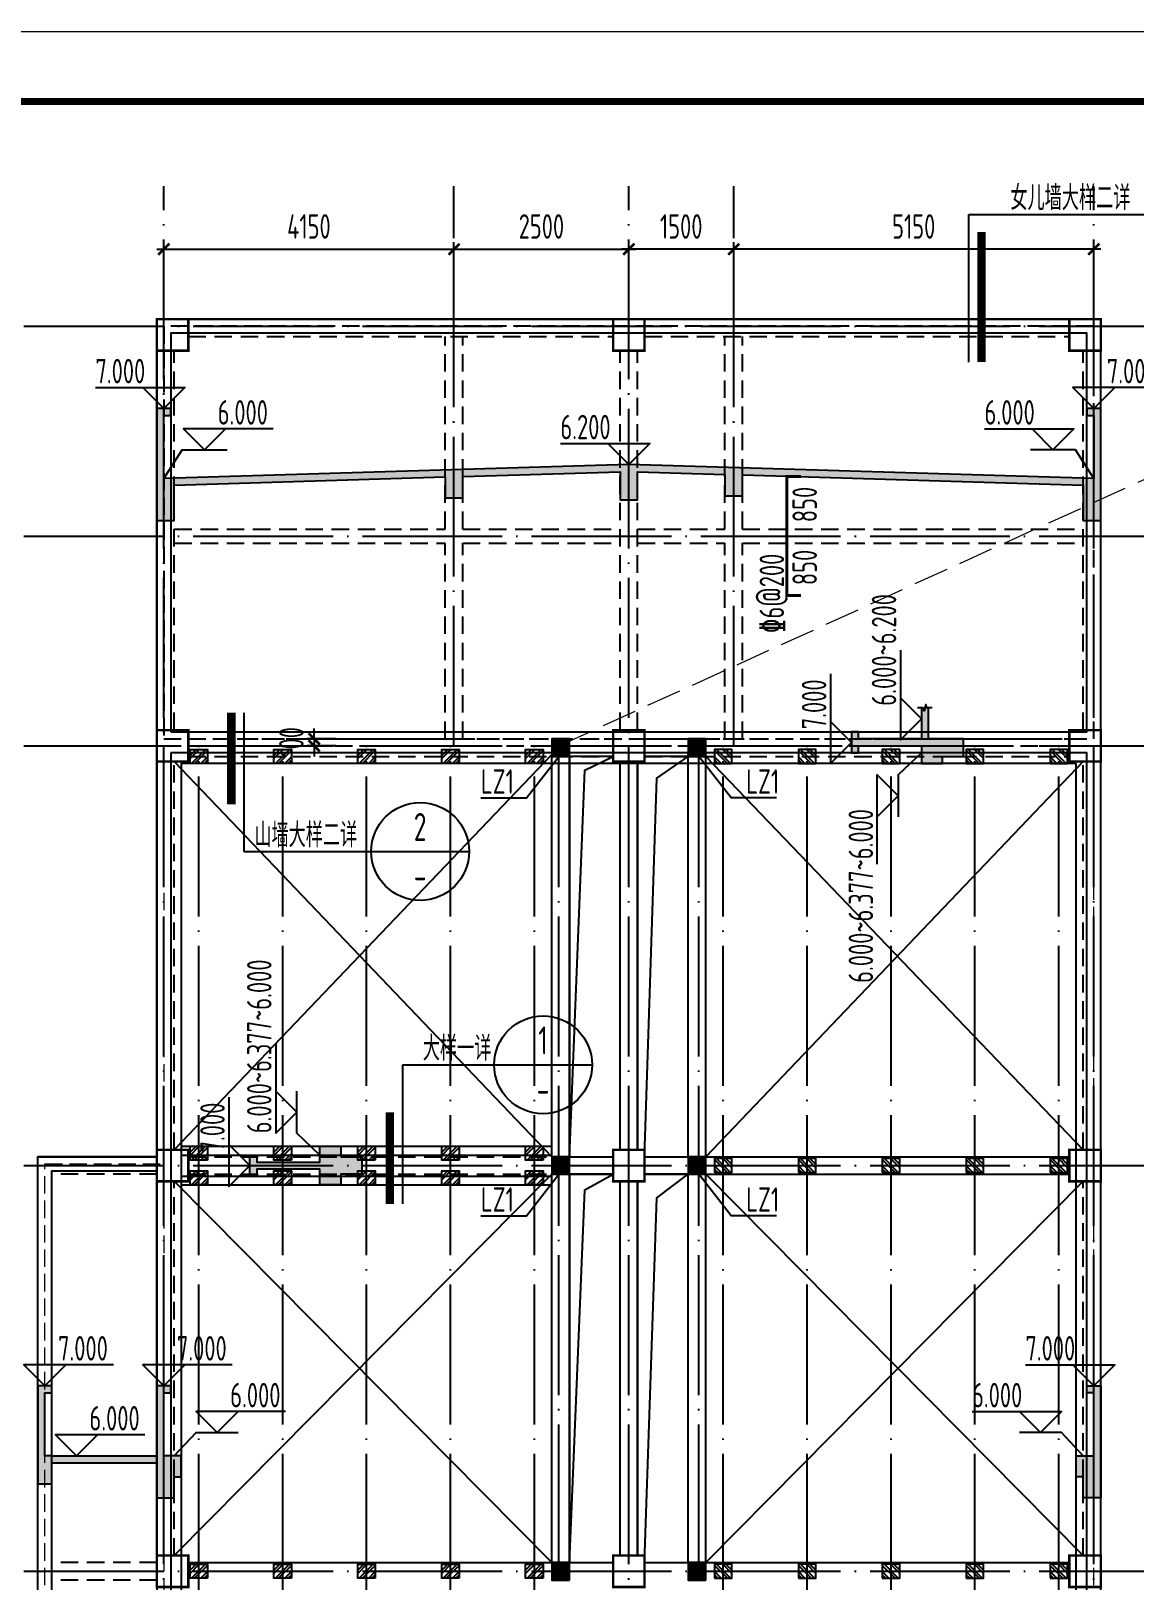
# Model space of a CAD drawing. Extents: x 297659 to 993057, y 192802 to 252212.
# Drawn here: x 813087 to 828863, y 212687 to 234832 of the extents above; entities that cross this region are included whole.
import ezdxf
from ezdxf.enums import TextEntityAlignment as Align

# ---------------------------------------------------------------- set-up
doc = ezdxf.new("R2010")
doc.units = 0
doc.header["$LTSCALE"] = 1000
for name, pattern in [('3', [3.75, 2.5, -1.25]), ('DASH', [0.35, 0.25, -0.1]), ('DOTE', [2.42, 2, -0.2, 0.02, -0.2])]:
    doc.linetypes.add(name, pattern=pattern)
doc.layers.get('0').update_dxf_attribs({"linetype": 'CONTINUOUS'})
doc.layers.get('DEFPOINTS').update_dxf_attribs({"linetype": 'CONTINUOUS'})
for name, color, linetype in [('AXIS', 8, 'DOTE'), ('DIM', 3, 'CONTINUOUS'), ('FRAME', 3, 'CONTINUOUS'), ('G 钢板', 200, 'CONTINUOUS'), ('HATCH', 8, 'CONTINUOUS'), ('roof', 30, 'CONTINUOUS'), ('S_BEAM', 4, 'CONTINUOUS'), ('S_BEAMDASH', 134, '3'), ('S_CL', 2, 'CONTINUOUS'), ('TEXT', 7, 'CONTINUOUS'), ('THIN', 7, 'CONTINUOUS'), ('WALL', 6, 'CONTINUOUS'), ('填充', 8, 'CONTINUOUS'), ('柱涂实', 54, 'CONTINUOUS'), ('洞口边线', 7, 'CONTINUOUS'), ('第三道尺寸线', 4, 'CONTINUOUS'), ('零厚板', 7, 'CONTINUOUS')]:
    doc.layers.add(name, color=color, linetype=linetype)
for name, color, linetype, lineweight in [('S_SlabUpBar', 1, 'CONTINUOUS', 35), ('S_SlabUpBarDim', 84, 'CONTINUOUS', 25), ('S_SlabUpBarText', 7, 'CONTINUOUS', 25)]:
    doc.layers.add(name, color=color, linetype=linetype, lineweight=lineweight)
doc.styles.add('TSSD_Dimension', font='tssdeng.shx', dxfattribs={"width": 0.7, "bigfont": 'hztxt.shx'})
doc.styles.add('TSSD_Label', font='tssdeng.shx', dxfattribs={"width": 0.7, "bigfont": 'aHzTXT.shx'})
doc.styles.add('TSSD_Num', font='Tssdeng.shx', dxfattribs={"width": 0.7, "bigfont": 'hztxt.shx'})
doc.styles.add('TSSD_Rein', font='tssdeng.shx', dxfattribs={"width": 0.7, "bigfont": 'hztxt.shx'})
doc.dimstyles.new('TSSD_100_100', dxfattribs={"dimtxt": 350, "dimasz": 150, "dimexe": 100, "dimexo": 250, "dimgap": 150, "dimtad": 1, "dimdec": 0, "dimzin": 0, "dimdsep": 46, "dimtxsty": 'TSSD_Dimension', "dimblk": 'ARCHTICK', "dimcen": 0, "dimdle": 100, "dimclrd": 3, "dimclre": 3, "dimclrt": 7, "dimadec": 0, "dimazin": 0, "dimtfac": 1, "dimtdec": 0, "dimtix": 1, "dimtmove": 2, "dimatfit": 3, "dimfxl": 0, "dimtolj": 1, "dimtzin": 0, "dimarcsym": 0})
doc.dimstyles.new('TSSD_100_100$0', dxfattribs={"dimtxt": 350, "dimasz": 100, "dimexe": 100, "dimexo": 250, "dimgap": 100, "dimtad": 1, "dimdec": 0, "dimzin": 0, "dimdsep": 46, "dimtxsty": 'TSSD_Rein', "dimblk": 'ARCHTICK', "dimcen": 0, "dimdle": 100, "dimclrt": 7, "dimadec": 0, "dimazin": 0, "dimtfac": 1, "dimtdec": 0, "dimtix": 1, "dimtmove": 2, "dimatfit": 3, "dimfxl": 0, "dimtolj": 1, "dimtzin": 0, "dimarcsym": 0})

# ---------------------------------------------------------------- blocks, each defined once
blk = doc.blocks.new('_ARCHTICK')
at = {"color": 0}
blk.add_lwpolyline([(-0.53, -0.53, 0.25, 0.25, 0), (0.53, 0.53, 0.5, 0.5, 0)], format="xyseb", dxfattribs=at)
blk = doc.blocks.new('*D138')
at = {"layer": 'DEFPOINTS', "color": 0}
for p in [(819137, 231712), (814987, 230712), (819137, 230712)]:
    blk.add_point(p, dxfattribs=at)
at = {"layer": '第三道尺寸线', "color": 3, "lineweight": -2}
for p, q in [((814887, 231712), (819237, 231712)), ((814987, 230962), (814987, 231812)), ((819137, 230962), (819137, 231812))]:
    blk.add_line(p, q, dxfattribs=at)
at = {"layer": '第三道尺寸线', "color": 3, "lineweight": -2, "xscale": 150, "yscale": 150, "zscale": 150, "rotation": 180}
blk.add_blockref('_ARCHTICK', (814987, 231712), dxfattribs=at)
at = {"layer": '第三道尺寸线', "color": 3, "lineweight": -2, "xscale": 150, "yscale": 150, "zscale": 150}
blk.add_blockref('_ARCHTICK', (819137, 231712), dxfattribs=at)
at = {"layer": '第三道尺寸线', "color": 7, "insert": (817062, 232037), "char_height": 350, "attachment_point": 5, "style": 'TSSD_Dimension'}
blk.add_mtext('\\A1;4150', dxfattribs=at)
blk = doc.blocks.new('*D139')
at = {"layer": 'DEFPOINTS', "color": 0}
for p in [(821637, 231712), (819137, 230712), (821637, 230712)]:
    blk.add_point(p, dxfattribs=at)
at = {"layer": '第三道尺寸线', "color": 3, "lineweight": -2}
for p, q in [((819037, 231712), (821737, 231712)), ((819137, 230962), (819137, 231812)), ((821637, 230962), (821637, 231812))]:
    blk.add_line(p, q, dxfattribs=at)
at = {"layer": '第三道尺寸线', "color": 3, "lineweight": -2, "xscale": 150, "yscale": 150, "zscale": 150, "rotation": 180}
blk.add_blockref('_ARCHTICK', (819137, 231712), dxfattribs=at)
at = {"layer": '第三道尺寸线', "color": 3, "lineweight": -2, "xscale": 150, "yscale": 150, "zscale": 150}
blk.add_blockref('_ARCHTICK', (821637, 231712), dxfattribs=at)
at = {"layer": '第三道尺寸线', "color": 7, "insert": (820387, 232037), "char_height": 350, "attachment_point": 5, "style": 'TSSD_Dimension'}
blk.add_mtext('\\A1;2500', dxfattribs=at)
blk = doc.blocks.new('*D140')
at = {"layer": 'DEFPOINTS', "color": 0}
for p in [(823137, 231712), (823137, 230712), (828287, 230712)]:
    blk.add_point(p, dxfattribs=at)
at = {"layer": '第三道尺寸线', "color": 3, "lineweight": -2}
for p, q in [((828387, 231712), (823037, 231712)), ((823137, 230962), (823137, 231812)), ((828287, 230962), (828287, 231812))]:
    blk.add_line(p, q, dxfattribs=at)
at = {"layer": '第三道尺寸线', "color": 3, "lineweight": -2, "xscale": 150, "yscale": 150, "zscale": 150, "rotation": 180}
blk.add_blockref('_ARCHTICK', (823137, 231712), dxfattribs=at)
at = {"layer": '第三道尺寸线', "color": 3, "lineweight": -2, "xscale": 150, "yscale": 150, "zscale": 150}
blk.add_blockref('_ARCHTICK', (828287, 231712), dxfattribs=at)
at = {"layer": '第三道尺寸线', "color": 7, "insert": (825712, 232037), "char_height": 350, "attachment_point": 5, "style": 'TSSD_Dimension'}
blk.add_mtext('\\A1;5150', dxfattribs=at)
blk = doc.blocks.new('*D141')
at = {"layer": 'DEFPOINTS', "color": 0}
for p in [(821637, 231712), (821637, 230712), (823137, 230712)]:
    blk.add_point(p, dxfattribs=at)
at = {"layer": '第三道尺寸线', "color": 3, "lineweight": -2}
for p, q in [((823237, 231712), (821537, 231712)), ((821637, 230962), (821637, 231812)), ((823137, 230962), (823137, 231812))]:
    blk.add_line(p, q, dxfattribs=at)
at = {"layer": '第三道尺寸线', "color": 3, "lineweight": -2, "xscale": 150, "yscale": 150, "zscale": 150, "rotation": 180}
blk.add_blockref('_ARCHTICK', (821637, 231712), dxfattribs=at)
at = {"layer": '第三道尺寸线', "color": 3, "lineweight": -2, "xscale": 150, "yscale": 150, "zscale": 150}
blk.add_blockref('_ARCHTICK', (823137, 231712), dxfattribs=at)
at = {"layer": '第三道尺寸线', "color": 7, "insert": (822387, 232037), "char_height": 350, "attachment_point": 5, "style": 'TSSD_Dimension'}
blk.add_mtext('\\A1;1500', dxfattribs=at)
blk = doc.blocks.new('ts_idx')
at = {"color": 0, "linetype": 'ByBlock', "lineweight": -2}
blk.add_line((-0.5, 0), (0.5, 0), dxfattribs=at)
blk.add_circle((0, 0), 0.5, dxfattribs=at)
at = {"color": 0, "linetype": 'ByBlock', "lineweight": -2, "style": 'TSSD_Num', "width": 0.7}
for tag, p in [('1', (0, 0.25)), ('A', (0, -0.25))]:
    blk.add_attdef(tag, text='', height=0.286, dxfattribs=at).set_placement(p, align=Align.MIDDLE_CENTER)
blk = doc.blocks.new('A$C2F0C53E4')
at = {"layer": 'FRAME'}
for points in [[(10, 42010, 20, 20, 0), (10, 10, 20, 20, 0), (59410, 10, 20, 20, 0), (59410, 42010, 20, 20, 0)], [(2510, 41010, 100, 100, 0), (2510, 1010, 100, 100, 0), (58410, 1010, 100, 100, 0), (58410, 41010, 100, 100, 0)]]:
    blk.add_lwpolyline(points, format="xyseb", close=True, dxfattribs=at)
blk = doc.blocks.new('*D253')
at = {"layer": 'DEFPOINTS', "color": 0}
for p in [(817136, 224612), (817702, 224712), (817702, 224612)]:
    blk.add_point(p, dxfattribs=at)
at = {"layer": 'DIM', "color": 3, "lineweight": -2}
for p, q in [((817136, 224712), (817136, 224862)), ((817452, 224712), (817036, 224712)), ((817452, 224612), (817036, 224612)), ((817136, 224712), (817136, 224612)), ((817136, 224612), (817136, 224462))]:
    blk.add_line(p, q, dxfattribs=at)
at = {"layer": 'DIM', "color": 3, "lineweight": -2, "xscale": 150, "yscale": 150, "zscale": 150}
for p, rotation in [((817136, 224712), 270), ((817136, 224612), 90)]:
    blk.add_blockref('_ARCHTICK', p, dxfattribs=dict(at, rotation=rotation))
at = {"layer": 'DIM', "color": 7, "insert": (816811, 224662), "char_height": 350, "attachment_point": 5, "rotation": 90, "style": 'TSSD_Dimension'}
blk.add_mtext('\\A1;100', dxfattribs=at)

msp = doc.modelspace()

# ---------------------------------------------------------------- hatches: boundary and pattern name
at = {"layer": 'G 钢板'}
h = msp.add_hatch(dxfattribs=at)
h.set_pattern_fill('ANSI32', color=256, scale=10, style=0)
h.set_pattern_definition([(45, (77612.57, 20288.48), (-67.351921, 67.351921), []), (45, (77657.47, 20288.48), (-67.351921, 67.351921), [])])
h.paths.add_polyline_path([(815611.971, 224361.707), (815611.971, 224561.707), (815361.971, 224561.707), (815361.971, 224361.707)])
h = msp.add_hatch(dxfattribs=at)
h.set_pattern_fill('ANSI32', color=256, scale=10, style=0)
h.set_pattern_definition([(45, (78812.57, 20288.48), (-67.351921, 67.351921), []), (45, (78857.47, 20288.48), (-67.351921, 67.351921), [])])
h.paths.add_polyline_path([(816811.971, 224361.707), (816811.971, 224561.707), (816561.971, 224561.707), (816561.971, 224361.707)])
h = msp.add_hatch(dxfattribs=at)
h.set_pattern_fill('ANSI32', color=256, scale=10, style=0)
h.set_pattern_definition([(45, (80012.57, 20288.48), (-67.351921, 67.351921), []), (45, (80057.47, 20288.48), (-67.351921, 67.351921), [])])
h.paths.add_polyline_path([(818011.971, 224361.707), (818011.971, 224561.707), (817761.971, 224561.707), (817761.971, 224361.707)])
h = msp.add_hatch(dxfattribs=at)
h.set_pattern_fill('ANSI32', color=256, scale=10, style=0)
h.set_pattern_definition([(45, (81212.57, 20288.48), (-67.351921, 67.351921), []), (45, (81257.47, 20288.48), (-67.351921, 67.351921), [])])
h.paths.add_polyline_path([(819211.971, 224361.707), (819211.971, 224561.707), (818961.971, 224561.707), (818961.971, 224361.707)])
h = msp.add_hatch(dxfattribs=at)
h.set_pattern_fill('ANSI32', color=256, scale=10, style=0)
h.set_pattern_definition([(45, (82412.57, 20288.48), (-67.351921, 67.351921), []), (45, (82457.47, 20288.48), (-67.351921, 67.351921), [])])
h.paths.add_polyline_path([(820411.971, 224361.707), (820411.971, 224561.707), (820161.971, 224561.707), (820161.971, 224361.707)])
h = msp.add_hatch(dxfattribs=at)
h.set_pattern_fill('ANSI32', color=256, scale=10, style=0)
h.set_pattern_definition([(135, (1560861.38, 20288.48), (67.351921, 67.351921), []), (135, (1560816.47, 20288.48), (67.351921, 67.351921), [])])
h.paths.add_polyline_path([(823111.971, 224361.707), (823111.971, 224561.707), (822861.971, 224561.707), (822861.971, 224361.707)])
h = msp.add_hatch(dxfattribs=at)
h.set_pattern_fill('ANSI32', color=256, scale=10, style=0)
h.set_pattern_definition([(135, (1562061.38, 20288.48), (67.351921, 67.351921), []), (135, (1562016.47, 20288.48), (67.351921, 67.351921), [])])
h.paths.add_polyline_path([(824311.971, 224361.707), (824311.971, 224561.707), (824061.971, 224561.707), (824061.971, 224361.707)])
h = msp.add_hatch(dxfattribs=at)
h.set_pattern_fill('ANSI32', color=256, scale=10, style=0)
h.set_pattern_definition([(135, (1563261.38, 20288.48), (67.351921, 67.351921), []), (135, (1563216.47, 20288.48), (67.351921, 67.351921), [])])
h.paths.add_polyline_path([(825511.971, 224361.707), (825511.971, 224561.707), (825261.971, 224561.707), (825261.971, 224361.707)])
h = msp.add_hatch(dxfattribs=at)
h.set_pattern_fill('ANSI32', color=256, scale=10, style=0)
h.set_pattern_definition([(135, (1564461.38, 20288.48), (67.351921, 67.351921), []), (135, (1564416.47, 20288.48), (67.351921, 67.351921), [])])
h.paths.add_polyline_path([(826711.971, 224361.707), (826711.971, 224561.707), (826461.971, 224561.707), (826461.971, 224361.707)])
h = msp.add_hatch(dxfattribs=at)
h.set_pattern_fill('ANSI32', color=256, scale=10, style=0)
h.set_pattern_definition([(135, (1565661.38, 20288.48), (67.351921, 67.351921), []), (135, (1565616.47, 20288.48), (67.351921, 67.351921), [])])
h.paths.add_polyline_path([(827911.971, 224361.707), (827911.971, 224561.707), (827661.971, 224561.707), (827661.971, 224361.707)])
h = msp.add_hatch(dxfattribs=at)
h.set_pattern_fill('ANSI32', color=256, scale=10, style=0)
h.set_pattern_definition([(45, (77612.57, 14613.48), (-67.351921, 67.351921), []), (45, (77657.47, 14613.48), (-67.351921, 67.351921), [])])
h.paths.add_polyline_path([(815611.971, 218686.708), (815611.971, 218886.708), (815361.971, 218886.708), (815361.971, 218686.708)])
h = msp.add_hatch(dxfattribs=at)
h.set_pattern_fill('ANSI32', color=256, scale=10, style=0)
h.set_pattern_definition([(45, (78812.57, 14613.48), (-67.351921, 67.351921), []), (45, (78857.47, 14613.48), (-67.351921, 67.351921), [])])
h.paths.add_polyline_path([(816811.971, 218686.708), (816811.971, 218886.708), (816561.971, 218886.708), (816561.971, 218686.708)])
h = msp.add_hatch(dxfattribs=at)
h.set_pattern_fill('ANSI32', color=256, scale=10, style=0)
h.set_pattern_definition([(45, (80012.57, 14613.48), (-67.351921, 67.351921), []), (45, (80057.47, 14613.48), (-67.351921, 67.351921), [])])
h.paths.add_polyline_path([(818011.971, 218686.708), (818011.971, 218886.708), (817761.971, 218886.708), (817761.971, 218686.708)])
h = msp.add_hatch(dxfattribs=at)
h.set_pattern_fill('ANSI32', color=256, scale=10, style=0)
h.set_pattern_definition([(45, (81212.57, 14613.48), (-67.351921, 67.351921), []), (45, (81257.47, 14613.48), (-67.351921, 67.351921), [])])
h.paths.add_polyline_path([(819211.971, 218686.708), (819211.971, 218886.708), (818961.971, 218886.708), (818961.971, 218686.708)])
h = msp.add_hatch(dxfattribs=at)
h.set_pattern_fill('ANSI32', color=256, scale=10, style=0)
h.set_pattern_definition([(45, (82412.57, 14613.48), (-67.351921, 67.351921), []), (45, (82457.47, 14613.48), (-67.351921, 67.351921), [])])
h.paths.add_polyline_path([(820411.971, 218686.708), (820411.971, 218886.708), (820161.971, 218886.708), (820161.971, 218686.708)])
h = msp.add_hatch(dxfattribs=at)
h.set_pattern_fill('ANSI32', color=256, scale=10, style=0)
h.set_pattern_definition([(135, (1560861.38, 14438.48), (67.351921, 67.351921), []), (135, (1560816.47, 14438.48), (67.351921, 67.351921), [])])
h.paths.add_polyline_path([(823111.971, 218511.708), (823111.971, 218711.708), (822861.971, 218711.708), (822861.971, 218511.708)])
h = msp.add_hatch(dxfattribs=at)
h.set_pattern_fill('ANSI32', color=256, scale=10, style=0)
h.set_pattern_definition([(135, (1562061.38, 14438.48), (67.351921, 67.351921), []), (135, (1562016.47, 14438.48), (67.351921, 67.351921), [])])
h.paths.add_polyline_path([(824311.971, 218511.708), (824311.971, 218711.708), (824061.971, 218711.708), (824061.971, 218511.708)])
h = msp.add_hatch(dxfattribs=at)
h.set_pattern_fill('ANSI32', color=256, scale=10, style=0)
h.set_pattern_definition([(135, (1563261.38, 14438.48), (67.351921, 67.351921), []), (135, (1563216.47, 14438.48), (67.351921, 67.351921), [])])
h.paths.add_polyline_path([(825511.971, 218511.708), (825511.971, 218711.708), (825261.971, 218711.708), (825261.971, 218511.708)])
h = msp.add_hatch(dxfattribs=at)
h.set_pattern_fill('ANSI32', color=256, scale=10, style=0)
h.set_pattern_definition([(135, (1564461.38, 14438.48), (67.351921, 67.351921), []), (135, (1564416.47, 14438.48), (67.351921, 67.351921), [])])
h.paths.add_polyline_path([(826711.971, 218511.708), (826711.971, 218711.708), (826461.971, 218711.708), (826461.971, 218511.708)])
h = msp.add_hatch(dxfattribs=at)
h.set_pattern_fill('ANSI32', color=256, scale=10, style=0)
h.set_pattern_definition([(135, (1565661.38, 14438.48), (67.351921, 67.351921), []), (135, (1565616.47, 14438.48), (67.351921, 67.351921), [])])
h.paths.add_polyline_path([(827911.971, 218511.708), (827911.971, 218711.708), (827661.971, 218711.708), (827661.971, 218511.708)])
h = msp.add_hatch(dxfattribs=at)
h.set_pattern_fill('ANSI32', color=256, scale=10, style=0)
h.set_pattern_definition([(45, (77612.57, 14263.48), (-67.351921, 67.351921), []), (45, (77657.47, 14263.48), (-67.351921, 67.351921), [])])
h.paths.add_polyline_path([(815611.971, 218336.708), (815611.971, 218536.708), (815361.971, 218536.708), (815361.971, 218336.708)])
h = msp.add_hatch(dxfattribs=at)
h.set_pattern_fill('ANSI32', color=256, scale=10, style=0)
h.set_pattern_definition([(45, (78812.57, 14263.48), (-67.351921, 67.351921), []), (45, (78857.47, 14263.48), (-67.351921, 67.351921), [])])
h.paths.add_polyline_path([(816811.971, 218336.708), (816811.971, 218536.708), (816561.971, 218536.708), (816561.971, 218336.708)])
h = msp.add_hatch(dxfattribs=at)
h.set_pattern_fill('ANSI32', color=256, scale=10, style=0)
h.set_pattern_definition([(45, (80012.57, 14263.48), (-67.351921, 67.351921), []), (45, (80057.47, 14263.48), (-67.351921, 67.351921), [])])
h.paths.add_polyline_path([(818011.971, 218336.708), (818011.971, 218536.708), (817761.971, 218536.708), (817761.971, 218336.708)])
h = msp.add_hatch(dxfattribs=at)
h.set_pattern_fill('ANSI32', color=256, scale=10, style=0)
h.set_pattern_definition([(45, (81212.57, 14263.48), (-67.351921, 67.351921), []), (45, (81257.47, 14263.48), (-67.351921, 67.351921), [])])
h.paths.add_polyline_path([(819211.971, 218336.708), (819211.971, 218536.708), (818961.971, 218536.708), (818961.971, 218336.708)])
h = msp.add_hatch(dxfattribs=at)
h.set_pattern_fill('ANSI32', color=256, scale=10, style=0)
h.set_pattern_definition([(45, (82412.57, 14263.48), (-67.351921, 67.351921), []), (45, (82457.47, 14263.48), (-67.351921, 67.351921), [])])
h.paths.add_polyline_path([(820411.971, 218336.708), (820411.971, 218536.708), (820161.971, 218536.708), (820161.971, 218336.708)])
h = msp.add_hatch(dxfattribs=at)
h.set_pattern_fill('ANSI32', color=256, scale=10, style=0)
h.set_pattern_definition([(45, (77612.57, 8638.48), (-67.351921, 67.351921), []), (45, (77657.47, 8638.48), (-67.351921, 67.351921), [])])
h.paths.add_polyline_path([(815611.971, 212711.708), (815611.971, 212911.708), (815361.971, 212911.708), (815361.971, 212711.708)])
h = msp.add_hatch(dxfattribs=at)
h.set_pattern_fill('ANSI32', color=256, scale=10, style=0)
h.set_pattern_definition([(45, (78812.57, 8638.48), (-67.351921, 67.351921), []), (45, (78857.47, 8638.48), (-67.351921, 67.351921), [])])
h.paths.add_polyline_path([(816811.971, 212711.708), (816811.971, 212911.708), (816561.971, 212911.708), (816561.971, 212711.708)])
h = msp.add_hatch(dxfattribs=at)
h.set_pattern_fill('ANSI32', color=256, scale=10, style=0)
h.set_pattern_definition([(45, (80012.57, 8638.48), (-67.351921, 67.351921), []), (45, (80057.47, 8638.48), (-67.351921, 67.351921), [])])
h.paths.add_polyline_path([(818011.971, 212711.708), (818011.971, 212911.708), (817761.971, 212911.708), (817761.971, 212711.708)])
h = msp.add_hatch(dxfattribs=at)
h.set_pattern_fill('ANSI32', color=256, scale=10, style=0)
h.set_pattern_definition([(45, (81212.57, 8638.48), (-67.351921, 67.351921), []), (45, (81257.47, 8638.48), (-67.351921, 67.351921), [])])
h.paths.add_polyline_path([(819211.971, 212711.708), (819211.971, 212911.708), (818961.971, 212911.708), (818961.971, 212711.708)])
h = msp.add_hatch(dxfattribs=at)
h.set_pattern_fill('ANSI32', color=256, scale=10, style=0)
h.set_pattern_definition([(45, (82412.57, 8638.48), (-67.351921, 67.351921), []), (45, (82457.47, 8638.48), (-67.351921, 67.351921), [])])
h.paths.add_polyline_path([(820411.971, 212711.708), (820411.971, 212911.708), (820161.971, 212911.708), (820161.971, 212711.708)])
h = msp.add_hatch(dxfattribs=at)
h.set_pattern_fill('ANSI32', color=256, scale=10, style=0)
h.set_pattern_definition([(135, (1560861.38, 8638.48), (67.351921, 67.351921), []), (135, (1560816.47, 8638.48), (67.351921, 67.351921), [])])
h.paths.add_polyline_path([(823111.971, 212711.708), (823111.971, 212911.708), (822861.971, 212911.708), (822861.971, 212711.708)])
h = msp.add_hatch(dxfattribs=at)
h.set_pattern_fill('ANSI32', color=256, scale=10, style=0)
h.set_pattern_definition([(135, (1562061.38, 8638.48), (67.351921, 67.351921), []), (135, (1562016.47, 8638.48), (67.351921, 67.351921), [])])
h.paths.add_polyline_path([(824311.971, 212711.708), (824311.971, 212911.708), (824061.971, 212911.708), (824061.971, 212711.708)])
h = msp.add_hatch(dxfattribs=at)
h.set_pattern_fill('ANSI32', color=256, scale=10, style=0)
h.set_pattern_definition([(135, (1563261.38, 8638.48), (67.351921, 67.351921), []), (135, (1563216.47, 8638.48), (67.351921, 67.351921), [])])
h.paths.add_polyline_path([(825511.971, 212711.708), (825511.971, 212911.708), (825261.971, 212911.708), (825261.971, 212711.708)])
h = msp.add_hatch(dxfattribs=at)
h.set_pattern_fill('ANSI32', color=256, scale=10, style=0)
h.set_pattern_definition([(135, (1564461.38, 8638.48), (67.351921, 67.351921), []), (135, (1564416.47, 8638.48), (67.351921, 67.351921), [])])
h.paths.add_polyline_path([(826711.971, 212711.708), (826711.971, 212911.708), (826461.971, 212911.708), (826461.971, 212711.708)])
h = msp.add_hatch(dxfattribs=at)
h.set_pattern_fill('ANSI32', color=256, scale=10, style=0)
h.set_pattern_definition([(135, (1565661.38, 8638.48), (67.351921, 67.351921), []), (135, (1565616.47, 8638.48), (67.351921, 67.351921), [])])
h.paths.add_polyline_path([(827911.971, 212711.708), (827911.971, 212911.708), (827661.971, 212911.708), (827661.971, 212711.708)])
at = {"layer": 'HATCH'}
for points in [[(828286.971, 229334.533), (828286.971, 228434.533), (821636.971, 228634.533), (814986.971, 228434.533), (814986.971, 229334.533), (815086.971, 229334.533), (815086.971, 229434.533), (814886.971, 229434.533), (814886.971, 227834.533), (815136.971, 227834.533), (815136.971, 228338.999), (819011.971, 228455.541), (819011.971, 228155.586), (819261.971, 228155.586), (819261.971, 228463.059), (821511.971, 228530.729), (821511.971, 228130.774), (821761.971, 228130.774), (821761.971, 228530.729), (823011.971, 228493.135), (823011.971, 228185.661), (823261.971, 228185.661), (823261.971, 228485.616), (828136.971, 228338.999), (828136.971, 227834.533), (828386.971, 227834.533), (828386.971, 229434.533), (828186.971, 229434.533), (828186.971, 229334.533)], [(817518.451, 218736.708), (817818.451, 218736.708), (817818.451, 218486.708), (817518.451, 218486.708), (817518.451, 218336.708), (817218.451, 218336.708), (817218.451, 218561.708), (816318.451, 218561.708), (816318.451, 218461.708), (816218.451, 218461.708), (816218.451, 218761.708), (816318.451, 218761.708), (816318.451, 218661.708), (817218.451, 218661.708), (817218.451, 218886.708), (817518.451, 218886.708)], [(813386.971, 214063.891), (813386.971, 214163.891), (813386.971, 214463.891), (813286.971, 214463.891), (813286.971, 215363.891), (813386.971, 215363.891), (813386.971, 215463.891), (813186.971, 215463.891), (813186.971, 214063.891)], [(815136.971, 213863.891), (815136.971, 214163.891), (815236.971, 214163.891), (815236.971, 214463.891), (814986.971, 214463.891), (814986.971, 215363.891), (815086.971, 215363.891), (815086.971, 215463.891), (814886.971, 215463.891), (814886.971, 213863.891)], [(828136.971, 213863.891), (828136.971, 214163.891), (828036.971, 214163.891), (828036.971, 214463.891), (828286.971, 214463.891), (828286.971, 215363.891), (828186.971, 215363.891), (828186.971, 215463.891), (828386.971, 215463.891), (828386.971, 213863.891)], [(813386.971, 214463.891), (813386.971, 214363.891), (814886.971, 214363.891), (814886.971, 214463.891)]]:
    msp.add_hatch(color=256, dxfattribs=at).paths.add_polyline_path(points)
at = {"layer": 'WALL'}
msp.add_hatch(color=256, dxfattribs=at).paths.add_polyline_path([(825821.97, 224611.708), (824921.97, 224611.708), (824921.97, 224511.708), (824821.97, 224511.708), (824821.97, 224811.708), (824921.97, 224811.708), (824921.97, 224711.708), (825821.97, 224711.708), (825821.97, 225157.771), (825845.97, 225157.771), (825859.97, 225113.771), (825883.97, 225201.771), (825897.97, 225157.771), (825921.97, 225157.771), (825921.97, 224711.708), (826421.97, 224711.708), (826421.97, 224461.708), (826121.97, 224461.708), (826121.97, 224361.708), (825821.97, 224361.708)])
at = {"layer": '柱涂实'}
for points in [[(820786.971, 224461.707), (820786.971, 224711.707), (820536.971, 224711.707), (820536.971, 224461.707), (820786.971, 224461.707)], [(822736.971, 224461.707), (822736.971, 224711.707), (822486.971, 224711.707), (822486.971, 224461.707), (822736.971, 224461.707)], [(820786.971, 218486.709), (820786.971, 218736.709), (820536.971, 218736.709), (820536.971, 218486.709), (820786.971, 218486.709)], [(822736.971, 218486.709), (822736.971, 218736.709), (822486.971, 218736.709), (822486.971, 218486.709), (822736.971, 218486.709)], [(820786.971, 212686.708), (820786.971, 212936.708), (820536.971, 212936.708), (820536.971, 212686.708), (820786.971, 212686.708)], [(822736.971, 212686.708), (822736.971, 212936.708), (822486.971, 212936.708), (822486.971, 212686.708), (822736.971, 212686.708)]]:
    msp.add_hatch(color=256, dxfattribs=at).paths.add_polyline_path(points)

# ---------------------------------------------------------------- linework, layer by layer
at = {"layer": 'AXIS'}
for p, q in [((814986.971, 200811.708), (814986.971, 232611.708)), ((819136.971, 224611.708), (819136.971, 232611.708)), ((821636.971, 200811.708), (821636.971, 232611.708)), ((823136.971, 224611.708), (823136.971, 232611.708)), ((828286.971, 200811.708), (828286.971, 232611.708)), ((812986.971, 230611.708), (830286.971, 230611.708)), ((812986.971, 227611.708), (830286.971, 227611.708)), ((812986.971, 224611.708), (830286.971, 224611.708)), ((815486.971, 202811.708), (815486.971, 224611.708)), ((816686.971, 202811.708), (816686.971, 224611.708)), ((817886.971, 202811.708), (817886.971, 224611.708)), ((819086.971, 202811.708), (819086.971, 224611.708)), ((820286.971, 202811.708), (820286.971, 224611.708)), ((820636.971, 200811.708), (820636.971, 224611.708)), ((822636.971, 200811.708), (822636.971, 224611.708)), ((822986.971, 202811.708), (822986.971, 224611.708)), ((824186.971, 202811.708), (824186.971, 224611.708)), ((825386.971, 202811.708), (825386.971, 224611.708)), ((826586.971, 202811.708), (826586.971, 224611.708)), ((827786.971, 202811.708), (827786.971, 224611.708)), ((812986.971, 218611.708), (830286.971, 218611.708)), ((812986.971, 212811.708), (830286.971, 212811.708))]:
    msp.add_line(p, q, dxfattribs=at)
at = {"layer": 'G 钢板'}
for points in [[(815611.971, 224361.707), (815361.971, 224361.707), (815361.971, 224561.707), (815611.971, 224561.707)], [(816811.971, 224361.707), (816561.971, 224361.707), (816561.971, 224561.707), (816811.971, 224561.707)], [(818011.971, 224361.707), (817761.971, 224361.707), (817761.971, 224561.707), (818011.971, 224561.707)], [(819211.971, 224361.707), (818961.971, 224361.707), (818961.971, 224561.707), (819211.971, 224561.707)], [(820411.971, 224361.707), (820161.971, 224361.707), (820161.971, 224561.707), (820411.971, 224561.707)], [(822861.971, 224361.707), (823111.971, 224361.707), (823111.971, 224561.707), (822861.971, 224561.707)], [(824061.971, 224361.707), (824311.971, 224361.707), (824311.971, 224561.707), (824061.971, 224561.707)], [(825261.971, 224361.707), (825511.971, 224361.707), (825511.971, 224561.707), (825261.971, 224561.707)], [(826461.971, 224361.707), (826711.971, 224361.707), (826711.971, 224561.707), (826461.971, 224561.707)], [(827661.971, 224361.707), (827911.971, 224361.707), (827911.971, 224561.707), (827661.971, 224561.707)], [(815611.971, 218686.708), (815361.971, 218686.708), (815361.971, 218886.708), (815611.971, 218886.708)], [(816811.971, 218686.708), (816561.971, 218686.708), (816561.971, 218886.708), (816811.971, 218886.708)], [(818011.971, 218686.708), (817761.971, 218686.708), (817761.971, 218886.708), (818011.971, 218886.708)], [(819211.971, 218686.708), (818961.971, 218686.708), (818961.971, 218886.708), (819211.971, 218886.708)], [(820411.971, 218686.708), (820161.971, 218686.708), (820161.971, 218886.708), (820411.971, 218886.708)], [(822861.971, 218511.708), (823111.971, 218511.708), (823111.971, 218711.708), (822861.971, 218711.708)], [(824061.971, 218511.708), (824311.971, 218511.708), (824311.971, 218711.708), (824061.971, 218711.708)], [(825261.971, 218511.708), (825511.971, 218511.708), (825511.971, 218711.708), (825261.971, 218711.708)], [(826461.971, 218511.708), (826711.971, 218511.708), (826711.971, 218711.708), (826461.971, 218711.708)], [(827661.971, 218511.708), (827911.971, 218511.708), (827911.971, 218711.708), (827661.971, 218711.708)], [(815611.971, 218336.708), (815361.971, 218336.708), (815361.971, 218536.708), (815611.971, 218536.708)], [(816811.971, 218336.708), (816561.971, 218336.708), (816561.971, 218536.708), (816811.971, 218536.708)], [(818011.971, 218336.708), (817761.971, 218336.708), (817761.971, 218536.708), (818011.971, 218536.708)], [(819211.971, 218336.708), (818961.971, 218336.708), (818961.971, 218536.708), (819211.971, 218536.708)], [(820411.971, 218336.708), (820161.971, 218336.708), (820161.971, 218536.708), (820411.971, 218536.708)], [(815611.971, 212711.708), (815361.971, 212711.708), (815361.971, 212911.708), (815611.971, 212911.708)], [(816811.971, 212711.708), (816561.971, 212711.708), (816561.971, 212911.708), (816811.971, 212911.708)], [(818011.971, 212711.708), (817761.971, 212711.708), (817761.971, 212911.708), (818011.971, 212911.708)], [(819211.971, 212711.708), (818961.971, 212711.708), (818961.971, 212911.708), (819211.971, 212911.708)], [(820411.971, 212711.708), (820161.971, 212711.708), (820161.971, 212911.708), (820411.971, 212911.708)], [(822861.971, 212711.708), (823111.971, 212711.708), (823111.971, 212911.708), (822861.971, 212911.708)], [(824061.971, 212711.708), (824311.971, 212711.708), (824311.971, 212911.708), (824061.971, 212911.708)], [(825261.971, 212711.708), (825511.971, 212711.708), (825511.971, 212911.708), (825261.971, 212911.708)], [(826461.971, 212711.708), (826711.971, 212711.708), (826711.971, 212911.708), (826461.971, 212911.708)], [(827661.971, 212711.708), (827911.971, 212711.708), (827911.971, 212911.708), (827661.971, 212911.708)]]:
    msp.add_lwpolyline(points, close=True, dxfattribs=at)
at = {"layer": 'roof', "linetype": 'DASH'}
msp.add_line((814986.971, 224611.708), (828286.971, 224611.708), dxfattribs=at)
at = {"layer": 'roof'}
for p, q in [((815236.971, 218886.708), (820536.971, 218886.708)), ((815236.971, 218761.708), (820536.971, 218761.708)), ((815236.971, 218461.708), (820536.971, 218461.708)), ((815236.971, 218336.708), (820536.971, 218336.708)), ((813386.971, 214463.891), (814886.971, 214463.891)), ((813386.971, 214363.891), (814886.971, 214363.891))]:
    msp.add_line(p, q, dxfattribs=at)
for points in [[(814886.971, 202711.708), (828386.971, 202711.708), (828386.971, 230711.707), (814886.971, 230711.707)], [(815086.971, 224811.708), (828186.971, 224811.708), (828186.971, 230511.707), (815086.971, 230511.707), (815086.971, 224811.708)], [(815086.971, 224511.708), (815086.971, 202911.708), (828186.971, 202911.708), (828186.971, 224511.708), (815086.971, 224511.708)], [(828036.971, 224361.707), (815236.971, 224361.707), (815236.971, 203061.708), (828036.971, 203061.708), (828036.971, 224361.707)]]:
    msp.add_lwpolyline(points, close=True, dxfattribs=at)
at = {"layer": 'roof', "linetype": 'DASH'}
msp.add_lwpolyline([(814986.971, 224711.708), (828286.971, 224711.708), (828286.971, 230611.707), (814986.971, 230611.707), (814986.971, 224711.708), (814986.971, 224711.708)], dxfattribs=at)
at = {"layer": 'roof'}
for points in [[(828286.971, 229334.533), (828286.971, 228434.533), (821636.971, 228634.533), (814986.971, 228434.533), (814986.971, 229334.533), (815086.971, 229334.533), (815086.971, 229434.533), (814886.971, 229434.533), (814886.971, 227834.533), (815136.971, 227834.533), (815136.971, 228338.999), (819011.971, 228455.541), (819011.971, 228155.586), (819261.971, 228155.586), (819261.971, 228463.059), (821511.971, 228530.729), (821511.971, 228130.774), (821761.971, 228130.774), (821761.971, 228530.729), (823011.971, 228493.135), (823011.971, 228185.661), (823261.971, 228185.661), (823261.971, 228485.616), (828136.971, 228338.999), (828136.971, 227834.533), (828386.971, 227834.533), (828386.971, 229434.533), (828186.971, 229434.533), (828186.971, 229334.533), (828286.971, 229334.533)], [(825821.97, 225157.771), (825821.97, 224711.708), (824921.97, 224711.708), (824921.97, 224811.708), (824821.97, 224811.708), (824821.97, 224511.708), (824921.97, 224511.708), (824921.97, 224611.708), (825821.97, 224611.708), (825821.97, 224361.708), (826121.97, 224361.708), (826121.97, 224461.708), (826421.97, 224461.708), (826421.97, 224711.708), (825921.97, 224711.708), (825921.97, 225157.771)], [(817518.451, 218736.708), (817818.451, 218736.708), (817818.451, 218486.708), (817518.451, 218486.708), (817518.451, 218336.708), (817218.451, 218336.708), (817218.451, 218561.708), (816318.451, 218561.708), (816318.451, 218461.708), (816218.451, 218461.708), (816218.451, 218761.708), (816318.451, 218761.708), (816318.451, 218661.708), (817218.451, 218661.708), (817218.451, 218886.708), (817518.451, 218886.708), (817518.451, 218736.708)], [(814886.971, 202711.708), (813186.971, 202711.708), (813186.971, 218736.709), (814886.971, 218736.709)], [(814886.971, 202911.708), (813386.971, 202911.708), (813386.971, 218536.709), (814886.971, 218536.709)], [(813386.971, 214063.891), (813386.971, 214163.891), (813386.971, 214163.891), (813386.971, 214463.891), (813286.971, 214463.891), (813286.971, 215363.891), (813386.971, 215363.891), (813386.971, 215463.891), (813186.971, 215463.891), (813186.971, 214063.891), (813386.971, 214063.891)], [(815136.971, 213863.891), (815136.971, 214163.891), (815236.971, 214163.891), (815236.971, 214463.891), (814986.971, 214463.891), (814986.971, 215363.891), (815086.971, 215363.891), (815086.971, 215463.891), (814886.971, 215463.891), (814886.971, 213863.891), (815136.971, 213863.891)], [(828136.971, 213863.891), (828136.971, 214163.891), (828036.971, 214163.891), (828036.971, 214463.891), (828286.971, 214463.891), (828286.971, 215363.891), (828186.971, 215363.891), (828186.971, 215463.891), (828386.971, 215463.891), (828386.971, 213863.891), (828136.971, 213863.891)]]:
    msp.add_lwpolyline(points, dxfattribs=at)
at = {"layer": 'roof', "linetype": 'DASH', "lineweight": 13}
for points in [[(814986.971, 224611.708), (814986.971, 202811.708), (828286.971, 202811.708), (828286.971, 224611.708)], [(814886.971, 202811.708), (813286.971, 202811.708), (813286.971, 218636.709), (814986.971, 218636.709)]]:
    msp.add_lwpolyline(points, dxfattribs=at)
at = {"layer": 'S_BEAM', "ltscale": 0.01}
for p, q in [((815336.971, 230711.707), (821411.971, 230711.707)), ((821861.971, 230711.707), (827936.971, 230711.707)), ((814886.971, 224836.707), (814886.971, 230261.707)), ((828386.971, 224836.707), (828386.971, 230261.707)), ((814886.971, 218836.709), (814886.971, 224386.707)), ((820536.971, 218736.709), (820536.971, 224486.707)), ((820786.971, 218736.709), (820786.971, 224486.707)), ((821511.971, 218836.709), (821511.971, 224386.707)), ((821761.971, 218836.709), (821761.971, 224386.707)), ((822486.971, 218736.709), (822486.971, 224486.707)), ((822736.971, 218736.709), (822736.971, 224486.707)), ((828386.971, 218836.709), (828386.971, 224386.707)), ((813186.971, 202711.708), (813186.971, 218736.709)), ((814886.971, 218736.709), (813186.971, 218736.709)), ((820536.971, 218736.709), (821411.971, 218736.709)), ((821861.971, 218736.709), (827936.971, 218736.709)), ((814886.971, 213036.708), (814886.971, 218386.709)), ((820536.971, 218486.709), (821411.971, 218486.709)), ((820536.971, 212936.708), (820536.971, 218486.709)), ((820786.971, 212936.708), (820786.971, 218486.709)), ((821511.971, 213036.708), (821511.971, 218386.709)), ((821761.971, 213036.708), (821761.971, 218386.709)), ((821861.971, 218486.709), (827936.971, 218486.709)), ((822486.971, 212936.708), (822486.971, 218486.709)), ((822736.971, 212936.708), (822736.971, 218486.709)), ((828386.971, 213036.708), (828386.971, 218386.709)), ((815336.971, 212936.708), (821411.971, 212936.708)), ((821861.971, 212936.708), (827936.971, 212936.708))]:
    msp.add_line(p, q, dxfattribs=at)
at = {"layer": 'S_BEAMDASH', "ltscale": 0.1}
for p, q in [((815336.971, 230461.707), (821411.971, 230461.707)), ((819011.971, 227711.707), (819011.971, 230461.707)), ((819261.971, 227711.707), (819261.971, 230461.707)), ((821861.971, 230461.707), (827936.971, 230461.707)), ((823011.971, 227711.707), (823011.971, 230461.707)), ((823261.971, 227711.707), (823261.971, 230461.707)), ((815136.971, 224836.707), (815136.971, 230261.707)), ((821511.971, 224836.707), (821511.971, 230261.707)), ((821761.971, 224836.707), (821761.971, 230261.707)), ((828136.971, 224836.707), (828136.971, 230261.707)), ((815136.971, 227711.707), (819011.971, 227711.707)), ((819261.971, 227711.707), (821511.971, 227711.707)), ((821761.971, 227711.707), (823011.971, 227711.707)), ((823261.971, 227711.707), (828136.971, 227711.707)), ((815136.971, 227511.707), (819011.971, 227511.707)), ((819011.971, 224711.707), (819011.971, 227511.707)), ((819261.971, 224711.707), (819261.971, 227511.707)), ((819261.971, 227511.707), (821511.971, 227511.707)), ((821761.971, 227511.707), (823011.971, 227511.707)), ((823011.971, 224711.707), (823011.971, 227511.707)), ((823261.971, 224711.707), (823261.971, 227511.707)), ((823261.971, 227511.707), (828136.971, 227511.707)), ((815336.971, 224711.707), (821411.971, 224711.707)), ((821861.971, 224711.707), (827936.971, 224711.707)), ((815136.971, 218836.709), (815136.971, 224386.707)), ((815336.971, 224461.707), (821411.971, 224461.707)), ((821861.971, 224461.707), (827936.971, 224461.707)), ((828136.971, 218836.709), (828136.971, 224386.707)), ((815336.971, 218736.709), (820536.971, 218736.709)), ((813386.971, 212936.708), (813386.971, 218486.709)), ((814886.971, 218486.709), (813386.971, 218486.709)), ((815136.971, 213036.708), (815136.971, 218386.709)), ((815336.971, 218486.709), (820536.971, 218486.709)), ((828136.971, 213036.708), (828136.971, 218386.709)), ((814886.971, 212936.708), (813386.971, 212936.708)), ((814886.971, 212686.708), (813386.971, 212686.708))]:
    msp.add_line(p, q, dxfattribs=at)
at = {"layer": 'S_CL', "ltscale": 0.01, "const_width": 35}
for points in [[(815336.971, 230261.707), (815336.971, 230711.707), (814886.971, 230711.707), (814886.971, 230261.707)], [(821861.971, 230261.707), (821861.971, 230711.707), (821411.971, 230711.707), (821411.971, 230261.707)], [(828386.971, 230261.707), (828386.971, 230711.707), (827936.971, 230711.707), (827936.971, 230261.707)], [(815336.971, 224386.707), (815336.971, 224836.707), (814886.971, 224836.707), (814886.971, 224386.707)], [(821861.971, 224386.707), (821861.971, 224836.707), (821411.971, 224836.707), (821411.971, 224386.707)], [(828386.971, 224386.707), (828386.971, 224836.707), (827936.971, 224836.707), (827936.971, 224386.707)], [(815336.971, 218386.709), (815336.971, 218836.709), (814886.971, 218836.709), (814886.971, 218386.709)], [(821861.971, 218386.709), (821861.971, 218836.709), (821411.971, 218836.709), (821411.971, 218386.709)], [(828386.971, 218386.709), (828386.971, 218836.709), (827936.971, 218836.709), (827936.971, 218386.709)], [(827936.971, 218386.709), (827936.971, 218836.709), (828386.971, 218836.709), (828386.971, 218386.709)], [(815336.971, 212586.708), (815336.971, 213036.708), (814886.971, 213036.708), (814886.971, 212586.708)], [(821861.971, 212586.708), (821861.971, 213036.708), (821411.971, 213036.708), (821411.971, 212586.708)], [(828386.971, 212586.708), (828386.971, 213036.708), (827936.971, 213036.708), (827936.971, 212586.708)], [(827936.971, 212586.708), (827936.971, 213036.708), (828386.971, 213036.708), (828386.971, 212586.708)]]:
    msp.add_lwpolyline(points, close=True, dxfattribs=at)
at = {"layer": 'S_CL', "ltscale": 0.01}
for points in [[(820786.971, 224461.707), (820786.971, 224711.707), (820536.971, 224711.707), (820536.971, 224461.707)], [(822736.971, 224461.707), (822736.971, 224711.707), (822486.971, 224711.707), (822486.971, 224461.707)], [(820786.971, 218486.709), (820786.971, 218736.709), (820536.971, 218736.709), (820536.971, 218486.709)], [(822736.971, 218486.709), (822736.971, 218736.709), (822486.971, 218736.709), (822486.971, 218486.709)], [(820786.971, 212686.708), (820786.971, 212936.708), (820536.971, 212936.708), (820536.971, 212686.708)], [(822736.971, 212686.708), (822736.971, 212936.708), (822486.971, 212936.708), (822486.971, 212686.708)]]:
    msp.add_lwpolyline(points, close=True, dxfattribs=at)
at = {"layer": 'S_SlabUpBar', "ltscale": 0.01, "const_width": 45}
msp.add_lwpolyline([(824097.653, 226761.708), (823897.653, 226761.708), (823897.653, 228461.708), (824097.653, 228461.708)], dxfattribs=at)
at = {"layer": 'TEXT', "linetype": 'DASH', "lineweight": 13, "ltscale": 2}
msp.add_line((820636.971, 224611.708), (832286.971, 229911.708), dxfattribs=at)
at = {"layer": 'TEXT'}
for points in [[(819522.853, 223866.933), (820174.506, 223866.933), (820636.971, 224461.707)], [(823751.088, 223866.933), (823099.435, 223866.933), (822636.971, 224461.707)], [(819522.853, 217891.935), (820174.506, 217891.935), (820636.971, 218486.709)], [(823751.088, 217891.935), (823099.435, 217891.935), (822636.971, 218486.709)]]:
    msp.add_lwpolyline(points, dxfattribs=at)
at = {"layer": 'THIN'}
for p, q in [((826500.905, 232210.09), (829524.404, 232210.09)), ((826500.905, 230099.115), (826500.905, 232210.09)), ((816132.834, 225084.867), (816132.834, 223101.947)), ((816132.834, 223101.947), (818550.237, 223101.947)), ((818400.664, 220051.971), (820308.812, 220051.971)), ((818400.664, 220051.971), (818400.664, 218064.325))]:
    msp.add_line(p, q, dxfattribs=at)
at = {"layer": 'THIN', "const_width": 120}
for points in [[(826680.905, 230099.115), (826680.905, 231957.507)], [(815952.834, 225084.867), (815952.834, 223776.724)], [(818220.664, 219372.468), (818220.664, 218064.325)]]:
    msp.add_lwpolyline(points, dxfattribs=at)
at = {"layer": 'THIN'}
for points in [[(814008.434, 229734.609), (815286.895, 229734.609), (814986.895, 229434.609), (814686.895, 229734.609)], [(829265.509, 229734.609), (827987.047, 229734.609), (828287.047, 229434.609), (828587.047, 229734.609)], [(816548.915, 229144.401), (815270.453, 229144.401), (815570.453, 228844.401), (815870.453, 229144.401)], [(826725.028, 229144.401), (828003.49, 229144.401), (827703.49, 228844.401), (827403.49, 229144.401)], [(814986.971, 228434.533), (815247.775, 228844.401), (815893.131, 228844.401)], [(820658.51, 228934.533), (821936.971, 228934.533), (821636.971, 228634.533), (821336.971, 228934.533)], [(828286.971, 228434.533), (828026.167, 228844.401), (827380.812, 228844.401)], [(825521.97, 225977.518), (825521.97, 224699.056), (825821.97, 224999.056), (825521.97, 225299.056)], [(824521.97, 225640.17), (824521.97, 224361.708), (824821.97, 224661.708), (824521.97, 224961.708)], [(825977.97, 225157.771), (825897.97, 225157.771), (825883.97, 225201.771), (825859.97, 225113.771), (825845.97, 225157.771), (825765.97, 225157.771)], [(825821.97, 224511.708), (825490.863, 224198.778), (825490.863, 223598.778)], [(825190.863, 222920.316), (825190.863, 224198.778), (825490.863, 223898.778), (825190.863, 223598.778)], [(816587.344, 220353.1), (816587.344, 219074.638), (816887.344, 219374.638), (816587.344, 219674.638)], [(815918.451, 219590.17), (815918.451, 218311.708), (816218.451, 218611.708), (815918.451, 218911.708)], [(817218.451, 218761.708), (816887.344, 219074.638), (816887.344, 219674.638)], [(814265.433, 215763.891), (812986.971, 215763.891), (813286.971, 215463.891), (813586.971, 215763.891)], [(815965.433, 215763.891), (814686.971, 215763.891), (814986.971, 215463.891), (815286.971, 215763.891)], [(827308.51, 215763.891), (828586.971, 215763.891), (828286.971, 215463.891), (827986.971, 215763.891)], [(816728.363, 215094.997), (815449.901, 215094.997), (815749.901, 214794.997), (816049.901, 215094.997)], [(826545.58, 215094.997), (827824.041, 215094.997), (827524.041, 214794.997), (827224.041, 215094.997)], [(814714.852, 214763.891), (813436.39, 214763.891), (813736.39, 214463.891), (814036.39, 214763.891)], [(815136.971, 214463.891), (815449.901, 214794.997), (816049.901, 214794.997)], [(828136.971, 214463.891), (827824.041, 214794.997), (827224.041, 214794.997)]]:
    msp.add_lwpolyline(points, dxfattribs=at)
at = {"layer": '洞口边线', "ltscale": 0.01}
for points in [[(821411.971, 224461.707), (820786.971, 224461.707), (820786.971, 218736.709), (821007.942, 224265.737), (821411.971, 224461.707)], [(822486.971, 224461.707), (821861.971, 224461.707), (821861.971, 224386.707), (821761.971, 224386.707), (821761.971, 218836.709), (821861.971, 218836.709), (821861.971, 218736.709), (822039.952, 224148.731), (822486.971, 224461.707)], [(821411.971, 218486.709), (820786.971, 218486.709), (820786.971, 212936.708), (821007.942, 218265.737), (821411.971, 218486.709)], [(822486.971, 218486.709), (821861.971, 218486.709), (821861.971, 218386.709), (821761.971, 218386.709), (821761.971, 213036.708), (821861.971, 213036.708), (821861.971, 212936.708), (822040.029, 218148.823), (822486.971, 218486.709)]]:
    msp.add_lwpolyline(points, close=True, dxfattribs=at)
at = {"layer": '零厚板', "ltscale": 0.01}
for p, q in [((820536.971, 224486.707), (815136.971, 218836.709)), ((815136.971, 224386.707), (820536.971, 218736.709)), ((822736.971, 224461.707), (828136.971, 218836.709)), ((828136.971, 224386.707), (822736.971, 218736.709)), ((820536.971, 218486.709), (815136.971, 213036.708)), ((815136.971, 218386.709), (820536.971, 212936.708)), ((822736.971, 218486.709), (828136.971, 213036.708)), ((828136.971, 218386.709), (822736.971, 212936.708))]:
    msp.add_line(p, q, dxfattribs=at)

# ---------------------------------------------------------------- block references
at = {"layer": 'THIN'}
ref = msp.add_blockref('ts_idx', (818652.731, 223101.947), dxfattribs=dict(at, xscale=1400, yscale=1400, zscale=1400))
ref.add_attrib('1', '2', dxfattribs={"height": 400, "style": 'TSSD_Num', "width": 0.7}).set_placement((818652.731, 223451.947), align=Align.MIDDLE_CENTER)
ref.add_attrib('10', '-', dxfattribs={"height": 400, "style": 'TSSD_Num', "width": 0.7}).set_placement((818652.731, 222751.947), align=Align.MIDDLE_CENTER)
ref = msp.add_blockref('ts_idx', (820411.306, 220051.971), dxfattribs=dict(at, xscale=1400, yscale=1400, zscale=1400))
ref.add_attrib('1', '1', dxfattribs={"height": 400, "style": 'TSSD_Num', "width": 0.7}).set_placement((820411.306, 220401.971), align=Align.MIDDLE_CENTER)
ref.add_attrib('10', '-', dxfattribs={"height": 400, "style": 'TSSD_Num', "width": 0.7}).set_placement((820411.306, 219701.971), align=Align.MIDDLE_CENTER)
at = {"layer": '填充'}
msp.add_blockref('A$C2F0C53E4', (804836.971, 192811.708), dxfattribs=at)

# ---------------------------------------------------------------- texts
at = {"layer": 'S_SlabUpBarDim', "style": 'TSSD_Rein', "width": 0.7}
for p in [(824327.602, 228061.708), (824327.602, 227161.708)]:
    msp.add_text('850', height=350, rotation=89.9999985, dxfattribs=at).set_placement(p, align=Align.CENTER)
at = {"layer": 'S_SlabUpBarText', "style": 'TSSD_Rein', "width": 0.7}
msp.add_text('%%1326@200', height=350, rotation=89.9999923, dxfattribs=at).set_placement((823857.602, 226222.355))
at = {"layer": 'TEXT', "linetype": 'ByBlock', "style": 'TSSD_Rein', "width": 0.7}
for s, p in [('女儿墙大样二详', (827095.037, 232270.09)), ('山墙大样二详', (816282.794, 223161.947)), ('大样一详', (818690.991, 220111.971))]:
    msp.add_text(s, height=350, dxfattribs=at).set_placement(p)
at = {"layer": 'TEXT', "style": 'TSSD_Rein', "width": 0.7}
for p in [(819522.853, 223926.933), (823317.627, 223926.933), (819522.853, 217951.935), (823317.627, 217951.935)]:
    msp.add_text('LZ1', height=350, dxfattribs=at).set_placement(p)
at = {"layer": 'THIN', "style": 'TSSD_Label', "width": 0.7}
for s, p in [('7.000', (814008.434, 229794.609)), ('7.000', (828473.97, 229794.609)), ('6.000', (815757.376, 229204.401)), ('6.000', (826725.028, 229204.401)), ('6.200', (820658.51, 228994.533)), ('7.000', (813473.894, 215823.891)), ('7.000', (815173.894, 215823.891)), ('7.000', (827308.51, 215823.891)), ('6.000', (815936.825, 215154.997)), ('6.000', (826545.58, 215154.997)), ('6.000', (813923.313, 214823.891))]:
    msp.add_text(s, height=350, dxfattribs=at).set_placement(p)
for s, p in [('6.000~6.200', (825461.97, 225185.979)), ('7.000', (824461.97, 224848.631)), ('6.000~6.377~6.000', (825130.863, 221223.373)), ('6.000~6.377~6.000', (816527.344, 219072.351)), ('7.000', (815858.451, 218798.631))]:
    msp.add_text(s, height=350, rotation=90, dxfattribs=at).set_placement(p)

# ---------------------------------------------------------------- dimensions: what is measured, and where the dimension line sits
at = {"layer": 'DIM'}
dim = msp.add_linear_dim(base=(817136.115, 224611.708), p1=(817702.428, 224711.707), p2=(817702.428, 224611.708), angle=90, dimstyle='TSSD_100_100$0', override={"dimasz": 150, "dimgap": 150, "dimtxsty": 'TSSD_Dimension', "dimclrd": 3, "dimclre": 3}, dxfattribs=at)
dim.commit()
dim.dimension.update_dxf_attribs({"geometry": '*D253', "text_midpoint": (816811.115, 224661.708)})
at = {"layer": '第三道尺寸线'}
for base, p1, p2, picture, middle in [((819136.971, 231711.708), (814986.971, 230711.708), (819136.971, 230711.708), '*D138', (817061.971, 232036.708)), ((821636.971, 231711.708), (819136.971, 230711.708), (821636.971, 230711.708), '*D139', (820386.971, 232036.708))]:
    dim = msp.add_linear_dim(base=base, p1=p1, p2=p2, dimstyle='TSSD_100_100', dxfattribs=at)
    dim.commit()
    dim.dimension.update_dxf_attribs({"geometry": picture, "text_midpoint": middle})
for base, p1, p2, picture, middle in [((821636.971, 231711.708), (823136.971, 230711.708), (821636.971, 230711.708), '*D141', (822386.971, 232036.708)), ((823136.971, 231711.708), (828286.971, 230711.708), (823136.971, 230711.708), '*D140', (825711.971, 232036.708))]:
    dim = msp.add_linear_dim(base=base, p1=p1, p2=p2, angle=180, dimstyle='TSSD_100_100', dxfattribs=at)
    dim.commit()
    dim.dimension.update_dxf_attribs({"geometry": picture, "text_midpoint": middle})

doc.saveas('drawing.dxf')
